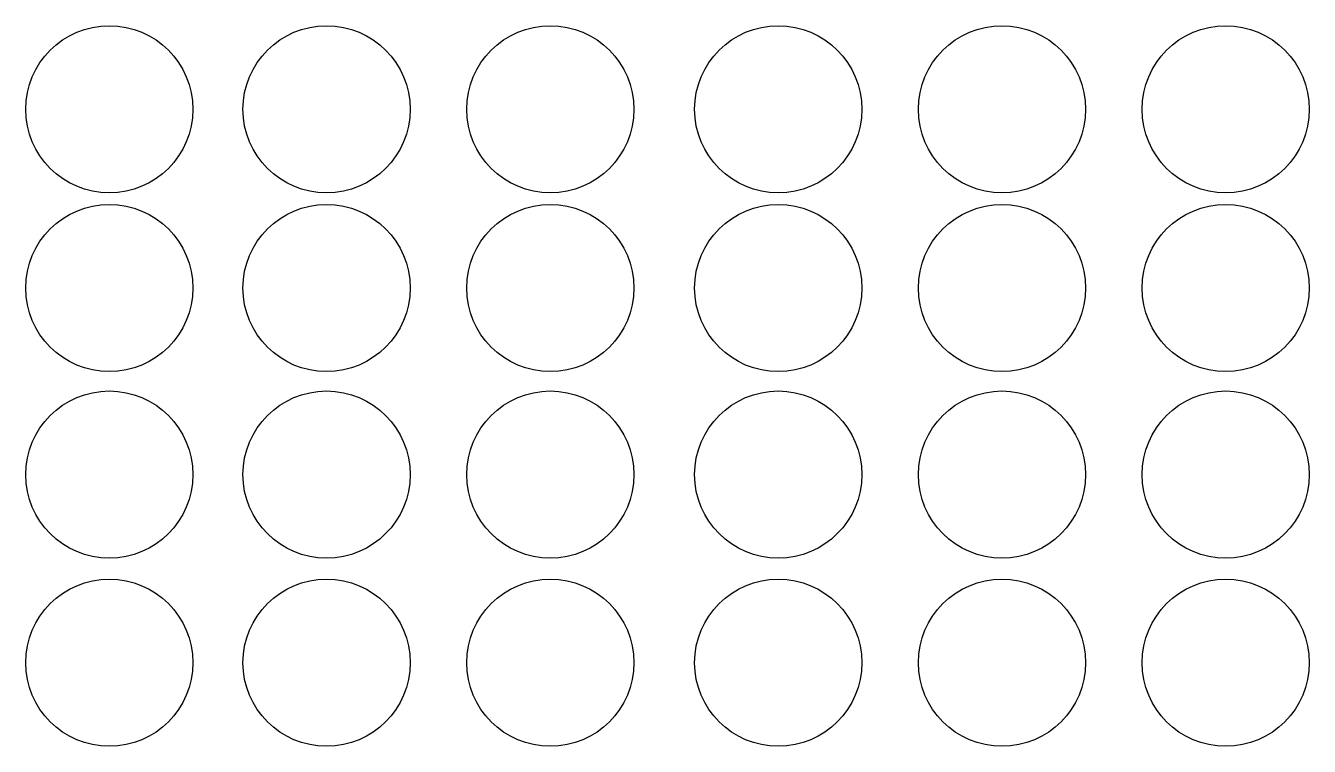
# Model space of a CAD drawing. Header units: millimetres. Extents: x -84 to 108, y -58 to 50.
import ezdxf

# ---------------------------------------------------------------- set-up
doc = ezdxf.new("R2010")
doc.units = ezdxf.units.MM

msp = doc.modelspace()

# ---------------------------------------------------------------- linework, layer by layer
at = {"color": 7, "linetype": 'Continuous'}
for centre in [(-71.55, 37.4), (-39.07, 37.4), (-39.07, 37.4), (-39.07, 37.4), (-5.61, 37.4), (28.46, 37.4), (61.92, 37.4), (95.37, 37.4), (-71.55, 10.66), (-39.07, 10.66), (-5.61, 10.66), (28.46, 10.66), (61.92, 10.66), (95.37, 10.66), (-71.55, -17.24), (-39.07, -17.24), (-5.61, -17.24), (28.46, -17.24), (61.92, -17.24), (95.37, -17.24), (-71.55, -45.39), (-39.07, -45.39), (-5.61, -45.39), (28.46, -45.39), (61.92, -45.39), (95.37, -45.39)]:
    msp.add_circle(centre, 12.5, dxfattribs=at)

doc.saveas('drawing.dxf')
